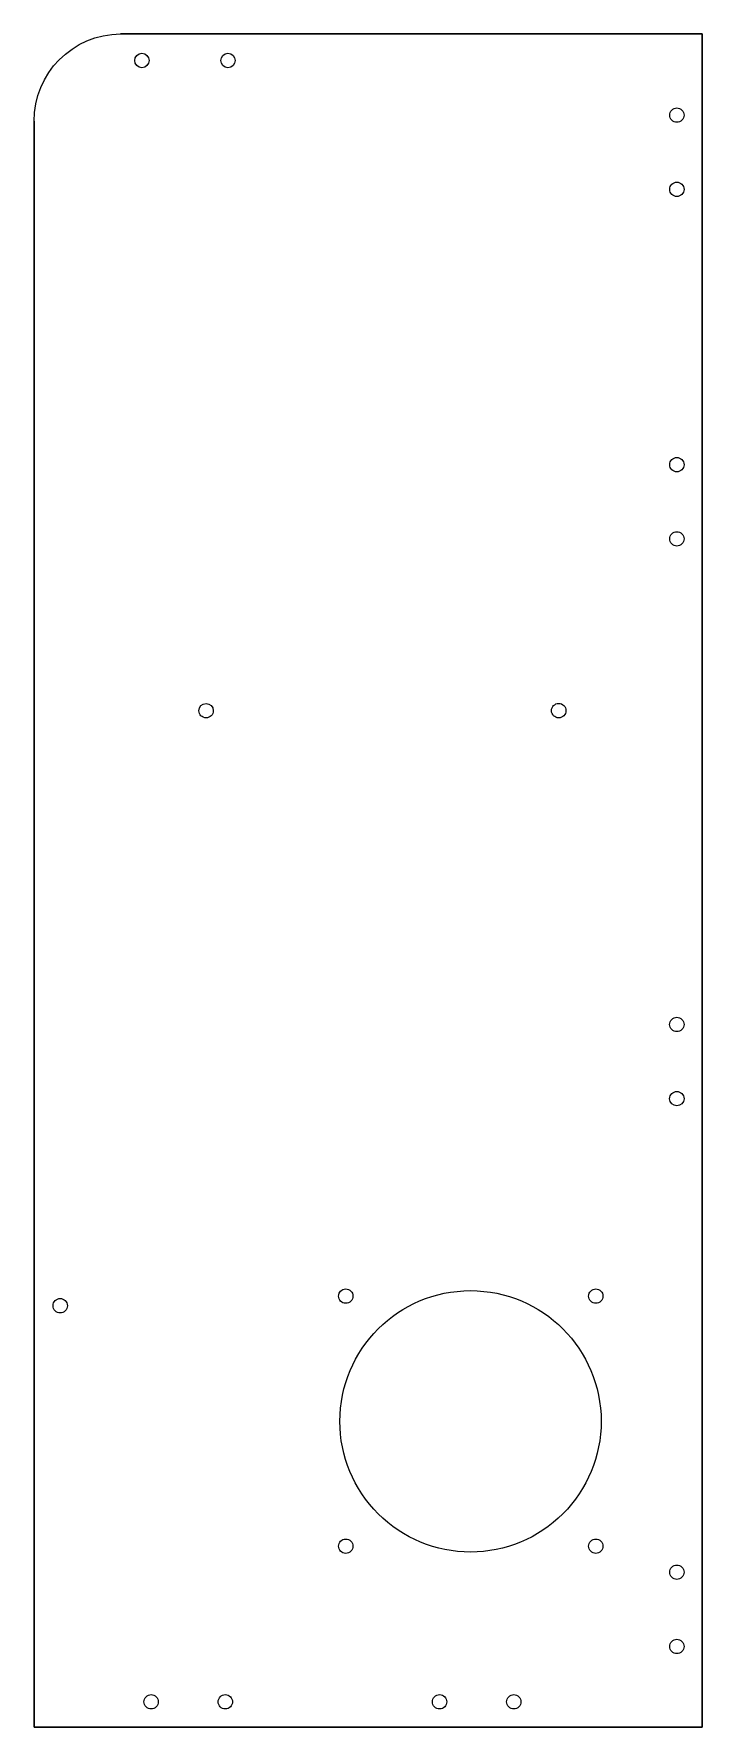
# Model space of a CAD drawing. Header units: millimetres. Extents: x 0 to 191, y 0 to 484.
import ezdxf

# ---------------------------------------------------------------- set-up
doc = ezdxf.new("R2010")
doc.units = ezdxf.units.MM
doc.layers.get('0').update_dxf_attribs({"linetype": 'CONTINUOUS'})

msp = doc.modelspace()

# ---------------------------------------------------------------- linework, layer by layer
for p, q in [((24.86, 484.15), (191.18, 484.15)), ((191.18, 484.15), (24.86, 484.15)), ((191.18, 484.15), (191.18, 0.15)), ((191.18, 0.15), (191.18, 484.15)), ((0.14, 0.15), (0.14, 459.15)), ((0.14, 459.15), (0.14, 0.15)), ((0.14, 0.15), (191.18, 0.15)), ((191.18, 0.15), (0.14, 0.15))]:
    msp.add_line(p, q)
for points in [[(0.14, 459.15), (0.06, 472.88), (11.13, 484.07), (24.86, 484.15)], [(28.9, 476.54), (28.9, 477.68), (29.82, 478.6), (30.96, 478.6)], [(28.9, 476.54), (28.9, 477.68), (29.82, 478.6), (30.96, 478.6)], [(30.96, 474.48), (29.82, 474.48), (28.9, 475.41), (28.9, 476.54)], [(30.96, 474.48), (29.82, 474.48), (28.9, 475.41), (28.9, 476.54)], [(30.96, 478.6), (32.1, 478.6), (33.02, 477.68), (33.02, 476.54)], [(30.96, 478.6), (32.1, 478.6), (33.02, 477.68), (33.02, 476.54)], [(33.02, 476.54), (33.02, 475.41), (32.1, 474.48), (30.96, 474.48)], [(33.02, 476.54), (33.02, 475.41), (32.1, 474.48), (30.96, 474.48)], [(53.52, 476.54), (53.52, 477.68), (54.44, 478.6), (55.58, 478.6)], [(55.58, 474.48), (54.44, 474.48), (53.52, 475.41), (53.52, 476.54)], [(55.58, 478.6), (56.72, 478.6), (57.64, 477.68), (57.64, 476.54)], [(57.64, 476.54), (57.64, 475.41), (56.72, 474.48), (55.58, 474.48)], [(181.89, 460.93), (181.89, 461.47), (182.1, 462), (182.49, 462.38)], [(182.49, 459.48), (182.1, 459.86), (181.89, 460.39), (181.89, 460.93)], [(182.49, 462.38), (182.87, 462.77), (183.4, 462.98), (183.94, 462.98)], [(183.94, 462.98), (184.48, 462.98), (185.01, 462.77), (185.39, 462.38)], [(185.39, 462.38), (185.78, 462), (185.99, 461.47), (185.99, 460.93)], [(185.99, 460.93), (185.99, 460.39), (185.78, 459.86), (185.39, 459.48)], [(183.94, 458.88), (183.4, 458.88), (182.87, 459.09), (182.49, 459.48)], [(185.39, 459.48), (185.01, 459.09), (184.48, 458.88), (183.94, 458.88)], [(181.89, 439.71), (181.89, 440.25), (182.1, 440.78), (182.49, 441.16)], [(182.49, 441.16), (182.87, 441.55), (183.4, 441.76), (183.94, 441.76)], [(183.94, 441.76), (184.48, 441.76), (185.01, 441.55), (185.39, 441.16)], [(185.39, 441.16), (185.78, 440.78), (185.99, 440.25), (185.99, 439.71)], [(182.49, 438.26), (182.1, 438.64), (181.89, 439.17), (181.89, 439.71)], [(183.94, 437.66), (183.4, 437.66), (182.87, 437.87), (182.49, 438.26)], [(185.39, 438.26), (185.01, 437.87), (184.48, 437.66), (183.94, 437.66)], [(185.99, 439.71), (185.99, 439.17), (185.78, 438.64), (185.39, 438.26)], [(182.49, 362.46), (182.87, 362.85), (183.4, 363.06), (183.94, 363.06)], [(183.94, 363.06), (184.49, 363.06), (185.01, 362.85), (185.39, 362.46)], [(181.89, 361.01), (181.89, 361.56), (182.1, 362.08), (182.49, 362.46)], [(182.49, 359.56), (182.1, 359.94), (181.89, 360.47), (181.89, 361.01)], [(183.94, 358.96), (183.4, 358.96), (182.87, 359.17), (182.49, 359.56)], [(185.39, 359.56), (185.01, 359.17), (184.49, 358.96), (183.94, 358.96)], [(185.39, 362.46), (185.78, 362.08), (185.99, 361.56), (185.99, 361.01)], [(185.99, 361.01), (185.99, 360.47), (185.78, 359.94), (185.39, 359.56)], [(181.89, 339.79), (181.89, 340.34), (182.1, 340.86), (182.49, 341.24)], [(182.49, 338.34), (182.1, 338.72), (181.89, 339.25), (181.89, 339.79)], [(182.49, 341.24), (182.87, 341.63), (183.4, 341.84), (183.94, 341.84)], [(183.94, 341.84), (184.49, 341.84), (185.01, 341.63), (185.39, 341.24)], [(185.39, 341.24), (185.78, 340.86), (185.99, 340.34), (185.99, 339.79)], [(185.99, 339.79), (185.99, 339.25), (185.78, 338.72), (185.39, 338.34)], [(183.94, 337.74), (183.4, 337.74), (182.87, 337.95), (182.49, 338.34)], [(185.39, 338.34), (185.01, 337.95), (184.49, 337.74), (183.94, 337.74)], [(47.26, 290.69), (47.26, 291.83), (48.18, 292.75), (49.32, 292.75)], [(47.86, 289.24), (47.48, 289.62), (47.26, 290.15), (47.26, 290.69)], [(49.32, 292.75), (50.46, 292.75), (51.38, 291.83), (51.38, 290.69)], [(51.38, 290.69), (51.38, 290.15), (51.16, 289.62), (50.78, 289.24)], [(148.09, 290.7), (148.09, 291.24), (148.31, 291.77), (148.69, 292.15)], [(148.69, 289.24), (148.31, 289.63), (148.09, 290.15), (148.09, 290.7)], [(148.69, 292.15), (149.08, 292.54), (149.6, 292.76), (150.15, 292.76)], [(150.15, 292.76), (150.7, 292.76), (151.22, 292.54), (151.61, 292.15)], [(151.61, 292.15), (151.99, 291.77), (152.21, 291.24), (152.21, 290.7)], [(152.21, 290.7), (152.21, 290.15), (151.99, 289.63), (151.61, 289.24)], [(49.32, 288.64), (48.77, 288.64), (48.25, 288.85), (47.86, 289.24)], [(50.78, 289.24), (50.39, 288.85), (49.87, 288.64), (49.32, 288.64)], [(150.15, 288.64), (149.6, 288.64), (149.08, 288.86), (148.69, 289.24)], [(151.61, 289.24), (151.22, 288.86), (150.7, 288.64), (150.15, 288.64)], [(181.88, 201.01), (181.88, 201.55), (182.1, 202.08), (182.48, 202.46)], [(182.48, 199.56), (182.1, 199.94), (181.88, 200.47), (181.88, 201.01)], [(182.48, 202.46), (182.87, 202.85), (183.39, 203.06), (183.94, 203.06)], [(183.94, 198.96), (183.39, 198.96), (182.87, 199.17), (182.48, 199.56)], [(183.94, 203.06), (184.48, 203.06), (185, 202.85), (185.39, 202.46)], [(185.39, 199.56), (185, 199.17), (184.48, 198.96), (183.94, 198.96)], [(185.39, 202.46), (185.77, 202.08), (185.99, 201.55), (185.99, 201.01)], [(185.99, 201.01), (185.99, 200.47), (185.77, 199.94), (185.39, 199.56)], [(181.88, 179.79), (181.88, 180.33), (182.1, 180.86), (182.48, 181.24)], [(183.94, 177.74), (182.8, 177.74), (181.88, 178.66), (181.88, 179.79)], [(182.48, 181.24), (182.87, 181.63), (183.39, 181.84), (183.94, 181.84)], [(183.94, 181.84), (184.48, 181.84), (185, 181.63), (185.39, 181.24)], [(185.99, 179.79), (185.99, 178.66), (185.07, 177.74), (183.94, 177.74)], [(185.39, 181.24), (185.77, 180.86), (185.99, 180.33), (185.99, 179.79)], [(5.54, 120.61), (5.54, 121.16), (5.76, 121.68), (6.14, 122.07)], [(6.14, 122.07), (6.53, 122.45), (7.05, 122.67), (7.6, 122.67)], [(7.6, 122.67), (8.15, 122.67), (8.67, 122.45), (9.06, 122.07)], [(9.06, 122.07), (9.44, 121.68), (9.66, 121.16), (9.66, 120.61)], [(87.2, 123.36), (87.2, 123.91), (87.41, 124.43), (87.8, 124.81)], [(87.8, 121.91), (87.41, 122.29), (87.2, 122.82), (87.2, 123.36)], [(87.58, 87.55), (87.58, 108.18), (104.3, 124.91), (124.94, 124.91)], [(87.8, 124.81), (88.18, 125.2), (88.71, 125.41), (89.25, 125.41)], [(89.25, 121.31), (88.71, 121.31), (88.18, 121.52), (87.8, 121.91)], [(89.25, 125.41), (89.79, 125.41), (90.32, 125.2), (90.7, 124.81)], [(90.7, 121.91), (90.32, 121.52), (89.79, 121.31), (89.25, 121.31)], [(90.7, 124.81), (91.09, 124.43), (91.3, 123.91), (91.3, 123.36)], [(91.3, 123.36), (91.3, 122.82), (91.09, 122.29), (90.7, 121.91)], [(124.94, 124.91), (145.57, 124.91), (162.3, 108.18), (162.3, 87.55)], [(158.7, 123.36), (158.7, 123.91), (158.91, 124.43), (159.3, 124.81)], [(159.3, 121.91), (158.91, 122.29), (158.7, 122.82), (158.7, 123.36)], [(159.3, 124.81), (159.68, 125.2), (160.21, 125.41), (160.75, 125.41)], [(160.75, 121.31), (160.21, 121.31), (159.68, 121.52), (159.3, 121.91)], [(160.75, 125.41), (161.29, 125.41), (161.82, 125.2), (162.2, 124.81)], [(162.2, 121.91), (161.82, 121.52), (161.29, 121.31), (160.75, 121.31)], [(162.2, 124.81), (162.59, 124.43), (162.8, 123.91), (162.8, 123.36)], [(162.8, 123.36), (162.8, 122.82), (162.59, 122.29), (162.2, 121.91)], [(6.14, 119.16), (5.76, 119.54), (5.54, 120.07), (5.54, 120.61)], [(7.6, 118.55), (7.05, 118.55), (6.53, 118.77), (6.14, 119.16)], [(9.06, 119.16), (8.67, 118.77), (8.15, 118.55), (7.6, 118.55)], [(9.66, 120.61), (9.66, 120.07), (9.44, 119.54), (9.06, 119.16)], [(98.52, 61.13), (91.51, 68.14), (87.58, 77.64), (87.58, 87.55)], [(162.3, 87.55), (162.3, 77.64), (158.36, 68.14), (151.35, 61.13)], [(124.94, 50.19), (115.03, 50.19), (105.53, 54.13), (98.52, 61.13)], [(151.35, 61.13), (144.35, 54.13), (134.85, 50.19), (124.94, 50.19)], [(87.2, 51.86), (87.2, 52.41), (87.41, 52.93), (87.8, 53.31)], [(87.8, 53.31), (88.18, 53.7), (88.71, 53.91), (89.25, 53.91)], [(89.25, 53.91), (89.79, 53.91), (90.32, 53.7), (90.7, 53.31)], [(90.7, 53.31), (91.09, 52.93), (91.3, 52.41), (91.3, 51.86)], [(158.7, 51.86), (158.7, 52.41), (158.91, 52.93), (159.3, 53.31)], [(159.3, 53.31), (159.68, 53.7), (160.21, 53.91), (160.75, 53.91)], [(160.75, 53.91), (161.29, 53.91), (161.82, 53.7), (162.2, 53.31)], [(162.2, 53.31), (162.59, 52.93), (162.8, 52.41), (162.8, 51.86)], [(87.8, 50.41), (87.41, 50.79), (87.2, 51.32), (87.2, 51.86)], [(89.25, 49.81), (88.71, 49.81), (88.18, 50.02), (87.8, 50.41)], [(90.7, 50.41), (90.32, 50.02), (89.79, 49.81), (89.25, 49.81)], [(91.3, 51.86), (91.3, 51.32), (91.09, 50.79), (90.7, 50.41)], [(159.3, 50.41), (158.91, 50.79), (158.7, 51.32), (158.7, 51.86)], [(160.75, 49.81), (160.21, 49.81), (159.68, 50.02), (159.3, 50.41)], [(162.2, 50.41), (161.82, 50.02), (161.29, 49.81), (160.75, 49.81)], [(162.8, 51.86), (162.8, 51.32), (162.59, 50.79), (162.2, 50.41)], [(181.89, 44.43), (181.89, 44.98), (182.1, 45.5), (182.49, 45.88)], [(182.49, 42.98), (182.1, 43.36), (181.89, 43.89), (181.89, 44.43)], [(182.49, 45.88), (182.87, 46.27), (183.4, 46.48), (183.94, 46.48)], [(183.94, 46.48), (184.49, 46.48), (185.01, 46.27), (185.39, 45.88)], [(185.39, 45.88), (185.78, 45.5), (185.99, 44.98), (185.99, 44.43)], [(185.99, 44.43), (185.99, 43.89), (185.78, 43.36), (185.39, 42.98)], [(183.94, 42.38), (183.4, 42.38), (182.87, 42.59), (182.49, 42.98)], [(185.39, 42.98), (185.01, 42.59), (184.49, 42.38), (183.94, 42.38)], [(181.89, 23.21), (181.89, 23.76), (182.1, 24.28), (182.49, 24.66)], [(182.49, 24.66), (182.87, 25.05), (183.4, 25.26), (183.94, 25.26)], [(183.94, 25.26), (184.49, 25.26), (185.01, 25.05), (185.39, 24.66)], [(185.39, 24.66), (185.78, 24.28), (185.99, 23.76), (185.99, 23.21)], [(182.49, 21.76), (182.1, 22.14), (181.89, 22.67), (181.89, 23.21)], [(183.94, 21.16), (183.4, 21.16), (182.87, 21.37), (182.49, 21.76)], [(185.39, 21.76), (185.01, 21.37), (184.49, 21.16), (183.94, 21.16)], [(185.99, 23.21), (185.99, 22.67), (185.78, 22.14), (185.39, 21.76)], [(31.54, 7.4), (31.54, 7.94), (31.76, 8.47), (32.14, 8.85)], [(32.14, 5.95), (31.76, 6.33), (31.54, 6.86), (31.54, 7.4)], [(32.14, 8.85), (32.53, 9.24), (33.05, 9.45), (33.6, 9.45)], [(33.6, 5.35), (33.05, 5.35), (32.53, 5.56), (32.14, 5.95)], [(33.6, 9.45), (34.14, 9.45), (34.66, 9.24), (35.05, 8.85)], [(35.05, 5.95), (34.66, 5.56), (34.14, 5.35), (33.6, 5.35)], [(35.05, 8.85), (35.43, 8.47), (35.65, 7.94), (35.65, 7.4)], [(35.65, 7.4), (35.65, 6.86), (35.43, 6.33), (35.05, 5.95)], [(52.76, 7.4), (52.76, 7.94), (52.98, 8.47), (53.36, 8.85)], [(53.36, 5.95), (52.98, 6.33), (52.76, 6.86), (52.76, 7.4)], [(53.36, 8.85), (53.75, 9.24), (54.27, 9.45), (54.82, 9.45)], [(54.82, 5.35), (54.27, 5.35), (53.75, 5.56), (53.36, 5.95)], [(54.82, 9.45), (55.36, 9.45), (55.88, 9.24), (56.27, 8.85)], [(56.27, 5.95), (55.88, 5.56), (55.36, 5.35), (54.82, 5.35)], [(56.27, 8.85), (56.65, 8.47), (56.87, 7.94), (56.87, 7.4)], [(56.87, 7.4), (56.87, 6.86), (56.65, 6.33), (56.27, 5.95)], [(114.04, 7.4), (114.04, 7.94), (114.26, 8.47), (114.64, 8.85)], [(114.64, 5.95), (114.26, 6.33), (114.04, 6.86), (114.04, 7.4)], [(114.64, 8.85), (115.03, 9.24), (115.55, 9.45), (116.1, 9.45)], [(116.1, 5.35), (115.55, 5.35), (115.03, 5.56), (114.64, 5.95)], [(116.1, 9.45), (116.64, 9.45), (117.16, 9.24), (117.55, 8.85)], [(117.55, 5.95), (117.16, 5.56), (116.64, 5.35), (116.1, 5.35)], [(117.55, 8.85), (117.93, 8.47), (118.15, 7.94), (118.15, 7.4)], [(118.15, 7.4), (118.15, 6.86), (117.93, 6.33), (117.55, 5.95)], [(135.26, 7.4), (135.26, 7.94), (135.48, 8.47), (135.86, 8.85)], [(135.86, 5.95), (135.48, 6.33), (135.26, 6.86), (135.26, 7.4)], [(135.86, 8.85), (136.25, 9.24), (136.77, 9.45), (137.32, 9.45)], [(137.32, 5.35), (136.77, 5.35), (136.25, 5.56), (135.86, 5.95)], [(137.32, 9.45), (137.86, 9.45), (138.38, 9.24), (138.77, 8.85)], [(138.77, 5.95), (138.38, 5.56), (137.86, 5.35), (137.32, 5.35)], [(138.77, 8.85), (139.15, 8.47), (139.37, 7.94), (139.37, 7.4)], [(139.37, 7.4), (139.37, 6.86), (139.15, 6.33), (138.77, 5.95)]]:
    msp.add_open_spline(points, degree=3)

doc.saveas('drawing.dxf')
